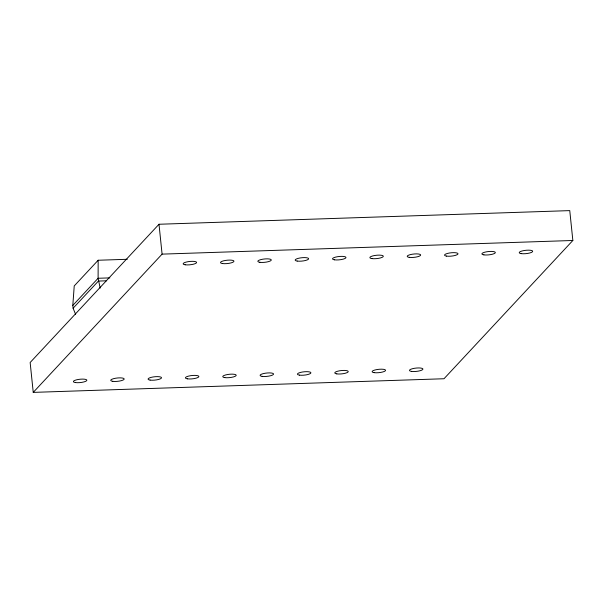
<?xml version="1.0" encoding="UTF-8"?>
<svg xmlns="http://www.w3.org/2000/svg" width="603" height="603" viewBox="0 0 603 603"><rect width="100%" height="100%" fill="white"/><g stroke="black" fill="none" stroke-linecap="round" stroke-linejoin="round"><path stroke-width="0.9" d="M127.293 259.282L98.161 260.247L98.108 278.269L100.181 288.106M75.586 314.306L73.106 308.216L72.812 305.412L74.229 285.928L98.161 260.247M72.812 305.412L98.108 278.269L109.844 277.885M73.106 308.216L98.395 281.073L106.52 280.802M159.004 224.256L30.15 362.516L33.24 392.387L443.996 378.744L572.85 240.484L569.76 210.613L159.004 224.256L162.086 254.127L33.24 392.387M162.086 254.127L572.85 240.484M521.248 253.629A6.776 1.673 -5.9 0 0 532.502 251.752A6.776 1.673 -5.9 0 0 524.143 250.524A6.776 1.673 -5.9 0 0 521.248 253.629M483.908 254.865A6.776 1.673 -5.9 0 0 495.153 252.989A6.776 1.673 -5.9 0 0 486.802 251.76A6.776 1.673 -5.9 0 0 483.908 254.865M411.487 371.403A6.776 1.673 -5.9 0 0 422.733 369.526A6.776 1.673 -5.9 0 0 414.382 368.297A6.776 1.673 -5.9 0 0 411.487 371.403M374.146 372.646A6.776 1.673 -5.9 0 0 385.392 370.762A6.776 1.673 -5.9 0 0 377.041 369.541A6.776 1.673 -5.9 0 0 374.146 372.646M336.806 373.883A6.776 1.673 -5.9 0 0 348.052 372.006A6.776 1.673 -5.9 0 0 339.693 370.777A6.776 1.673 -5.9 0 0 336.806 373.883M299.457 375.126A6.776 1.673 -5.9 0 0 310.711 373.242A6.776 1.673 -5.9 0 0 302.352 372.021A6.776 1.673 -5.9 0 0 299.457 375.126M262.117 376.362A6.776 1.673 -5.9 0 0 273.37 374.486A6.776 1.673 -5.9 0 0 265.011 373.257A6.776 1.673 -5.9 0 0 262.117 376.362M224.776 377.606A6.776 1.673 -5.9 0 0 236.029 375.722A6.776 1.673 -5.9 0 0 227.67 374.501A6.776 1.673 -5.9 0 0 224.776 377.606M187.435 378.842A6.776 1.673 -5.9 0 0 198.681 376.965A6.776 1.673 -5.9 0 0 190.329 375.737A6.776 1.673 -5.9 0 0 187.435 378.842M150.094 380.086A6.776 1.673 -5.9 0 0 161.34 378.209A6.776 1.673 -5.9 0 0 152.989 376.981A6.776 1.673 -5.9 0 0 150.094 380.086M112.753 381.322A6.776 1.673 -5.9 0 0 123.999 379.445A6.776 1.673 -5.9 0 0 115.648 378.217A6.776 1.673 -5.9 0 0 112.753 381.322M75.413 382.566A6.776 1.673 -5.9 0 0 86.659 380.689A6.776 1.673 -5.9 0 0 78.3 379.46A6.776 1.673 -5.9 0 0 75.413 382.566M185.174 264.785A6.776 1.673 -5.9 0 0 196.42 262.908A6.776 1.673 -5.9 0 0 188.068 261.679A6.776 1.673 -5.9 0 0 185.174 264.785M222.515 263.549A6.776 1.673 -5.9 0 0 233.76 261.672A6.776 1.673 -5.9 0 0 225.409 260.443A6.776 1.673 -5.9 0 0 222.515 263.549M259.855 262.305A6.776 1.673 -5.9 0 0 271.101 260.428A6.776 1.673 -5.9 0 0 262.75 259.2A6.776 1.673 -5.9 0 0 259.855 262.305M297.196 261.069A6.776 1.673 -5.9 0 0 308.45 259.192A6.776 1.673 -5.9 0 0 300.09 257.963A6.776 1.673 -5.9 0 0 297.196 261.069M334.537 259.825A6.776 1.673 -5.9 0 0 345.79 257.948A6.776 1.673 -5.9 0 0 337.431 256.72A6.776 1.673 -5.9 0 0 334.537 259.825M371.885 258.589A6.776 1.673 -5.9 0 0 383.131 256.712A6.776 1.673 -5.9 0 0 374.772 255.484A6.776 1.673 -5.9 0 0 371.885 258.589M409.226 257.345A6.776 1.673 -5.9 0 0 420.472 255.468A6.776 1.673 -5.9 0 0 412.12 254.24A6.776 1.673 -5.9 0 0 409.226 257.345M446.567 256.109A6.776 1.673 -5.9 0 0 457.813 254.232A6.776 1.673 -5.9 0 0 449.461 253.004A6.776 1.673 -5.9 0 0 446.567 256.109"/></g></svg>
